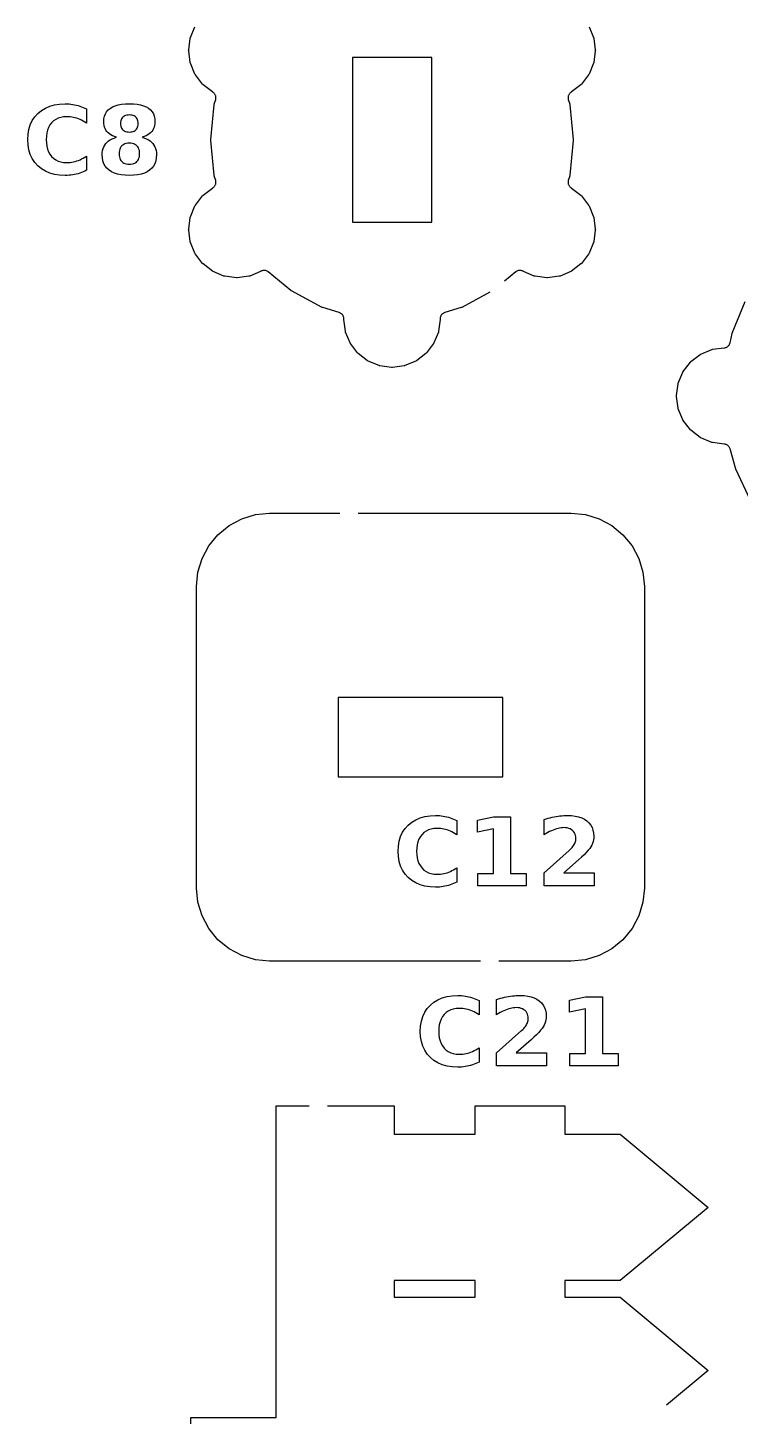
# Model space of a CAD drawing. Header units: millimetres. Extents: x 3 to 297, y 8 to 291.
# Drawn here: x 3.19 to 28.25, y 187.12 to 235.95 of the extents above; entities that cross this region are included whole.
import ezdxf

# ---------------------------------------------------------------- set-up
doc = ezdxf.new("R2010")
doc.units = ezdxf.units.MM
doc.layers.add('CUT', color=1, linetype='CONTINUOUS')
doc.layers.add('ENGRAVE', color=5, linetype='CONTINUOUS')

msp = doc.modelspace()

# ---------------------------------------------------------------- linework, layer by layer
at = {"layer": 'CUT', "color": 1}
for points in [[(19.4432, 226.6463), (18.4511, 226.116), (18.4395, 226.1105), (18.4274, 226.1062), (17.8558, 225.9328), (17.8335, 225.9248), (17.8137, 225.9155), (17.7949, 225.9043), (17.7772, 225.8913), (17.761, 225.8766), (17.7462, 225.8604), (17.7331, 225.8429), (17.7217, 225.8242), (17.7122, 225.8045), (17.7047, 225.7839), (17.6992, 225.7627), (17.6958, 225.7411), (17.6945, 225.7192), (17.6947, 225.7131), (17.6947, 225.6967), (17.6937, 225.6853), (17.6398, 225.2758), (17.6372, 225.2613), (17.6322, 225.2475), (17.4741, 224.8658), (17.4679, 224.8525), (17.4595, 224.8404), (17.208, 224.5127), (17.1985, 224.5014), (17.1873, 224.492), (16.8596, 224.2405), (16.8475, 224.2321), (16.8342, 224.2259), (16.4525, 224.0678), (16.4387, 224.0627), (16.4242, 224.0602), (16.0147, 224.0063), (16, 224.005), (15.9853, 224.0063), (15.5758, 224.0602), (15.5613, 224.0628), (15.5475, 224.0678), (15.1658, 224.2259), (15.1525, 224.2321), (15.1404, 224.2405), (14.8127, 224.492), (14.8014, 224.5015), (14.792, 224.5127), (14.5405, 224.8404), (14.5321, 224.8525), (14.5259, 224.8658), (14.3678, 225.2475), (14.3627, 225.2613), (14.3602, 225.2758), (14.3063, 225.6853), (14.3053, 225.6967), (14.3053, 225.7131), (14.3055, 225.7192), (14.3042, 225.7411), (14.3008, 225.7627), (14.2953, 225.7839), (14.2878, 225.8045), (14.2783, 225.8242), (14.2669, 225.8429), (14.2538, 225.8604), (14.239, 225.8766), (14.2228, 225.8913), (14.2051, 225.9043), (14.1863, 225.9155), (14.1665, 225.9248), (14.1442, 225.9328), (13.5726, 226.1062), (13.5605, 226.1105), (13.5489, 226.116), (12.4694, 226.693), (12.4584, 226.6996), (12.4481, 226.7073), (11.6507, 227.3617), (11.6309, 227.3763), (11.6114, 227.3879), (11.5908, 227.3974), (11.5694, 227.4049), (11.5473, 227.4101), (11.5248, 227.4131), (11.5022, 227.4138), (11.4795, 227.4122), (11.4572, 227.4084), (11.4353, 227.4023), (11.4142, 227.3941), (11.3923, 227.3829), (11.3886, 227.3807), (11.3782, 227.3759), (10.9966, 227.2178), (10.9827, 227.2127), (10.9682, 227.2102), (10.5587, 227.1563), (10.544, 227.155), (10.5294, 227.1563), (10.1198, 227.2102), (10.1053, 227.2128), (10.0915, 227.2178), (9.7099, 227.3759), (9.6965, 227.3821), (9.6845, 227.3905), (9.3568, 227.642), (9.3455, 227.6515), (9.336, 227.6627), (9.0846, 227.9904), (9.0761, 228.0025), (9.0699, 228.0158), (8.9118, 228.3975), (8.9068, 228.4113), (8.9042, 228.4258), (8.8503, 228.8353), (8.849, 228.85), (8.8503, 228.8647), (8.9042, 229.2742), (8.9068, 229.2887), (8.9118, 229.3025), (9.0699, 229.6842), (9.0761, 229.6975), (9.0846, 229.7096), (9.336, 230.0373), (9.3455, 230.0486), (9.3568, 230.058), (9.6845, 230.3095), (9.6939, 230.316), (9.6966, 230.3176), (9.7163, 230.3303), (9.7332, 230.3436), (9.7488, 230.3585), (9.7628, 230.3748), (9.7753, 230.3924), (9.786, 230.4111), (9.7949, 230.4307), (9.8018, 230.4511), (9.8068, 230.4721), (9.8097, 230.4934), (9.8106, 230.515), (9.8094, 230.5365), (9.8062, 230.5578), (9.8005, 230.5804), (9.7509, 230.7439), (9.7478, 230.7564), (9.7459, 230.7691), (9.6259, 231.9872), (9.6253, 232), (9.6259, 232.0128), (9.7459, 233.2309), (9.7478, 233.2436), (9.7509, 233.2561), (9.8005, 233.4196), (9.8062, 233.4422), (9.8094, 233.4635), (9.8106, 233.485), (9.8097, 233.5066), (9.8068, 233.5279), (9.8018, 233.5489), (9.7949, 233.5693), (9.786, 233.5889), (9.7753, 233.6076), (9.7628, 233.6252), (9.7488, 233.6415), (9.7332, 233.6564), (9.7163, 233.6697), (9.6966, 233.6824), (9.6939, 233.684), (9.6845, 233.6905), (9.3568, 233.942), (9.3455, 233.9515), (9.336, 233.9627), (9.0846, 234.2904), (9.0761, 234.3025), (9.0699, 234.3158), (8.9118, 234.6975), (8.9068, 234.7113), (8.9042, 234.7258), (8.8503, 235.1353), (8.849, 235.15), (8.8503, 235.1647), (8.9042, 235.5742), (8.9068, 235.5887), (8.9118, 235.6025), (9.0699, 235.9842)], [(22.9301, 235.9842), (23.0882, 235.6025), (23.0932, 235.5887), (23.0958, 235.5742), (23.1497, 235.1647), (23.151, 235.15), (23.1497, 235.1353), (23.0958, 234.7258), (23.0932, 234.7113), (23.0882, 234.6975), (22.9301, 234.3158), (22.9239, 234.3025), (22.9154, 234.2904), (22.664, 233.9627), (22.6545, 233.9514), (22.6432, 233.942), (22.3155, 233.6905), (22.3061, 233.684), (22.3034, 233.6824), (22.2837, 233.6697), (22.2668, 233.6564), (22.2512, 233.6415), (22.2372, 233.6252), (22.2247, 233.6076), (22.214, 233.5889), (22.2051, 233.5693), (22.1982, 233.5489), (22.1932, 233.5279), (22.1903, 233.5066), (22.1894, 233.485), (22.1906, 233.4635), (22.1938, 233.4422), (22.1995, 233.4196), (22.2491, 233.2561), (22.2522, 233.2436), (22.2541, 233.2309), (22.3741, 232.0128), (22.3747, 232), (22.3741, 231.9872), (22.2541, 230.7691), (22.2522, 230.7564), (22.2491, 230.7439), (22.1995, 230.5804), (22.1938, 230.5578), (22.1906, 230.5365), (22.1894, 230.515), (22.1903, 230.4934), (22.1932, 230.4721), (22.1982, 230.4511), (22.2051, 230.4307), (22.214, 230.4111), (22.2247, 230.3924), (22.2372, 230.3748), (22.2512, 230.3585), (22.2668, 230.3436), (22.2837, 230.3303), (22.3034, 230.3176), (22.3061, 230.316), (22.3155, 230.3095), (22.6432, 230.058), (22.6545, 230.0485), (22.664, 230.0373), (22.9154, 229.7096), (22.9239, 229.6975), (22.9301, 229.6842), (23.0882, 229.3025), (23.0932, 229.2887), (23.0958, 229.2742), (23.1497, 228.8647), (23.151, 228.85), (23.1497, 228.8353), (23.0958, 228.4258), (23.0932, 228.4113), (23.0882, 228.3975), (22.9301, 228.0158), (22.9239, 228.0025), (22.9154, 227.9904), (22.664, 227.6627), (22.6545, 227.6514), (22.6432, 227.642), (22.3155, 227.3905), (22.3034, 227.3821), (22.2901, 227.3759), (21.9085, 227.2178), (21.8946, 227.2127), (21.8802, 227.2102), (21.4706, 227.1563), (21.4559, 227.155), (21.4413, 227.1563), (21.0318, 227.2102), (21.0172, 227.2128), (21.0034, 227.2178), (20.6218, 227.3759), (20.6114, 227.3807), (20.6077, 227.3829), (20.5858, 227.3941), (20.5647, 227.4023), (20.5428, 227.4084), (20.5205, 227.4122), (20.4978, 227.4138), (20.4752, 227.4131), (20.4527, 227.4101), (20.4306, 227.4049), (20.4092, 227.3974), (20.3886, 227.3879), (20.3691, 227.3763), (20.3493, 227.3617), (19.958, 227.0405)], [(28.6082, 219.3222), (28.0976, 220.4041), (28.0934, 220.4141), (28.09, 220.4244), (27.8874, 221.1411), (27.8795, 221.1644), (27.8701, 221.185), (27.8588, 221.2045), (27.8455, 221.2228), (27.8304, 221.2397), (27.8137, 221.255), (27.7956, 221.2685), (27.7762, 221.2802), (27.7557, 221.2898), (27.7343, 221.2973), (27.7124, 221.3027), (27.6881, 221.306), (27.6853, 221.3063), (27.2758, 221.3602), (27.2613, 221.3628), (27.2475, 221.3678), (26.8658, 221.5259), (26.8525, 221.5321), (26.8404, 221.5405), (26.5127, 221.792), (26.5014, 221.8015), (26.492, 221.8127), (26.2405, 222.1404), (26.2321, 222.1525), (26.2259, 222.1658), (26.0678, 222.5475), (26.0627, 222.5613), (26.0602, 222.5758), (26.0063, 222.9853), (26.005, 223), (26.0063, 223.0147), (26.0602, 223.4242), (26.0628, 223.4387), (26.0678, 223.4525), (26.2259, 223.8342), (26.2321, 223.8475), (26.2405, 223.8596), (26.492, 224.1873), (26.5015, 224.1986), (26.5127, 224.208), (26.8404, 224.4595), (26.8525, 224.4679), (26.8658, 224.4741), (27.2475, 224.6322), (27.2613, 224.6373), (27.2758, 224.6398), (27.6787, 224.6928), (27.7081, 224.6969), (27.7294, 224.7019), (27.75, 224.709), (27.7699, 224.718), (27.7888, 224.729), (27.8066, 224.7417), (27.823, 224.7561), (27.838, 224.772), (27.8513, 224.7893), (27.8629, 224.8078), (27.8727, 224.8273), (27.8805, 224.8477), (27.8868, 224.8705), (27.9586, 225.191), (27.9614, 225.2015), (27.9651, 225.2117), (28.4153, 226.3201)], [(19.109, 203.125), (11.6963, 203.125), (11.1976, 203.1741), (10.7145, 203.3207), (10.2692, 203.5587), (9.8789, 203.8789), (9.5587, 204.2692), (9.3207, 204.7145), (9.1741, 205.1976), (9.125, 205.6963), (9.125, 216.3037), (9.1741, 216.8024), (9.3207, 217.2855), (9.5587, 217.7308), (9.8789, 218.1211), (10.2692, 218.4413), (10.7145, 218.6793), (11.1976, 218.8259), (11.6963, 218.875), (14.1633, 218.875)], [(14.8133, 218.875), (22.3037, 218.875), (22.8024, 218.8259), (23.2855, 218.6793), (23.7308, 218.4413), (24.1211, 218.1211), (24.4413, 217.7308), (24.6793, 217.2855), (24.8259, 216.8024), (24.875, 216.3037), (24.875, 205.6963), (24.8259, 205.1976), (24.6793, 204.7145), (24.4413, 204.2692), (24.1211, 203.8789), (23.7308, 203.5587), (23.2855, 203.3207), (22.8024, 203.1741), (22.3037, 203.125), (19.759, 203.125)], [(12.8984, 167.957), (11.925, 167.957), (11.925, 178.925), (8.925, 178.925), (8.925, 187.075), (11.925, 187.075), (11.925, 198.043), (13.082, 198.043)], [(13.732, 198.043), (16.075, 198.043), (16.075, 197.043), (18.925, 197.043), (18.925, 198.043), (22.075, 198.043), (22.075, 197.043), (24.0272, 197.043), (27.1172, 194.468), (24.0272, 191.893), (22.075, 191.893), (22.075, 191.309), (24.0272, 191.309), (27.1172, 188.734), (25.6578, 187.5179)]]:
    msp.add_lwpolyline(points, dxfattribs=at)
for points in [[(17.395, 229.105), (17.395, 234.895), (14.605, 234.895), (14.605, 229.105), (17.395, 229.105)], [(19.895, 209.605), (19.895, 212.395), (14.105, 212.395), (14.105, 209.605), (19.895, 209.605)], [(16.075, 191.309), (18.925, 191.309), (18.925, 191.893), (16.075, 191.893), (16.075, 191.309)]]:
    msp.add_lwpolyline(points, close=True, dxfattribs=at)
at = {"layer": 'ENGRAVE', "color": 5}
for points in [[(5.2005, 230.9048), (5.1418, 230.8787), (5.0823, 230.8549), (5.0219, 230.8336), (4.9607, 230.8148), (4.8987, 230.7984), (4.8359, 230.7844), (4.7721, 230.7731), (4.7075, 230.7642), (4.6419, 230.7579), (4.5755, 230.7541), (4.5081, 230.7528), (4.3128, 230.7622), (4.1314, 230.7905), (3.9641, 230.8376), (3.8108, 230.9036), (3.6715, 230.9885), (3.5462, 231.0922), (3.4378, 231.212), (3.3491, 231.3452), (3.2801, 231.4919), (3.2308, 231.6521), (3.2012, 231.8256), (3.1914, 232.0126), (3.2012, 232.2), (3.2308, 232.374), (3.2801, 232.5344), (3.3491, 232.6813), (3.4378, 232.8147), (3.5462, 232.9346), (3.6715, 233.0383), (3.8108, 233.1231), (3.9641, 233.1891), (4.1314, 233.2363), (4.3128, 233.2645), (4.5081, 233.274), (4.5755, 233.2727), (4.6419, 233.2689), (4.7075, 233.2626), (4.7721, 233.2537), (4.8359, 233.2423), (4.8987, 233.2284), (4.9607, 233.212), (5.0219, 233.1931), (5.0823, 233.1718), (5.1418, 233.1481), (5.2005, 233.1219), (5.2584, 233.0933), (5.2584, 232.5904), (5.2005, 232.6282), (5.1429, 232.6625), (5.0855, 232.6933), (5.0284, 232.7206), (4.9716, 232.7443), (4.915, 232.7645), (4.8581, 232.7814), (4.8002, 232.7953), (4.7413, 232.806), (4.6814, 232.8137), (4.6205, 232.8183), (4.5586, 232.8199), (4.4508, 232.8139), (4.351, 232.796), (4.2591, 232.7661), (4.1752, 232.7244), (4.0992, 232.6707), (4.0312, 232.605), (3.9725, 232.5289), (3.9245, 232.4437), (3.8872, 232.3495), (3.8605, 232.2462), (3.8445, 232.1339), (3.8392, 232.0126), (3.8445, 231.8917), (3.8605, 231.7798), (3.8872, 231.6769), (3.9245, 231.5829), (3.9725, 231.4978), (4.0312, 231.4217), (4.0992, 231.3561), (4.1752, 231.3024), (4.2591, 231.2606), (4.351, 231.2308), (4.4508, 231.2129), (4.5586, 231.2069), (4.6205, 231.2084), (4.6814, 231.213), (4.7413, 231.2207), (4.8002, 231.2315), (4.8581, 231.2453), (4.915, 231.2622), (4.9716, 231.2824), (5.0284, 231.3062), (5.0855, 231.3334), (5.1429, 231.3642), (5.2005, 231.3986), (5.2584, 231.4364), (5.2584, 230.9335), (5.2005, 230.9048)], [(6.114, 232.1786), (6.0614, 232.2147), (6.0149, 232.2549), (5.9745, 232.299), (5.9401, 232.347), (5.9121, 232.3988), (5.8902, 232.4545), (5.8746, 232.5139), (5.8653, 232.5771), (5.8622, 232.6441), (5.8685, 232.7425), (5.8877, 232.8329), (5.9195, 232.9151), (5.9641, 232.9891), (6.0215, 233.055), (6.0916, 233.1128), (6.1741, 233.1621), (6.2685, 233.2023), (6.3748, 233.2337), (6.4931, 233.2561), (6.6233, 233.2695), (6.7655, 233.274), (6.9066, 233.2695), (7.036, 233.2561), (7.1537, 233.2339), (7.2595, 233.2027), (7.3537, 233.1626), (7.436, 233.1136), (7.5062, 233.0561), (7.5635, 232.9902), (7.6082, 232.9161), (7.64, 232.8337), (7.6592, 232.743), (7.6655, 232.6441), (7.6624, 232.5771), (7.653, 232.5139), (7.6373, 232.4545), (7.6153, 232.3988), (7.587, 232.347), (7.5524, 232.299), (7.5117, 232.2549), (7.465, 232.2147), (7.4122, 232.1786), (7.3535, 232.1464), (7.2887, 232.1182), (7.2179, 232.0939), (7.297, 232.0688), (7.3694, 232.0389), (7.435, 232.0042), (7.4939, 231.9648), (7.5461, 231.9207), (7.5915, 231.8718), (7.63, 231.8183), (7.6616, 231.7603), (7.6861, 231.6978), (7.7036, 231.6309), (7.7141, 231.5595), (7.7176, 231.4836), (7.711, 231.3681), (7.6909, 231.2623), (7.6576, 231.1664), (7.6109, 231.0803), (7.5509, 231.004), (7.4775, 230.9375), (7.3911, 230.8811), (7.2917, 230.8349), (7.1795, 230.799), (7.0544, 230.7733), (6.9164, 230.7579), (6.7655, 230.7528), (6.614, 230.7579), (6.4755, 230.7733), (6.3498, 230.799), (6.237, 230.8349), (6.1371, 230.8811), (6.0501, 230.9375), (5.9763, 231.004), (5.9159, 231.0803), (5.8689, 231.1664), (5.8353, 231.2623), (5.8152, 231.3681), (5.8084, 231.4836), (5.8119, 231.5595), (5.8225, 231.6309), (5.84, 231.6978), (5.8645, 231.7603), (5.896, 231.8183), (5.9346, 231.8718), (5.98, 231.9207), (6.0321, 231.9648), (6.091, 232.0042), (6.1567, 232.0389), (6.229, 232.0688), (6.3081, 232.0939), (6.2374, 232.1182), (6.1727, 232.1464), (6.114, 232.1786)], [(6.4636, 232.4914), (6.4747, 232.4524), (6.4904, 232.4171), (6.5105, 232.3855), (6.5352, 232.3576), (6.5639, 232.3337), (6.5966, 232.3142), (6.633, 232.299), (6.6733, 232.2882), (6.7175, 232.2817), (6.7655, 232.2795), (6.8124, 232.2817), (6.8557, 232.2882), (6.8953, 232.299), (6.9311, 232.3142), (6.9633, 232.3337), (6.9917, 232.3576), (7.0161, 232.3855), (7.036, 232.4171), (7.0515, 232.4524), (7.0626, 232.4914), (7.0692, 232.5342), (7.0715, 232.5806), (7.0692, 232.627), (7.0626, 232.6697), (7.0515, 232.7086), (7.036, 232.7437), (7.0161, 232.7751), (6.9917, 232.8028), (6.9633, 232.8264), (6.9311, 232.8457), (6.8953, 232.8608), (6.8557, 232.8715), (6.8124, 232.8779), (6.7655, 232.8801), (6.7175, 232.8779), (6.6733, 232.8714), (6.633, 232.8605), (6.5966, 232.8454), (6.5639, 232.8258), (6.5352, 232.802), (6.5105, 232.7741), (6.4904, 232.7426), (6.4747, 232.7076), (6.4636, 232.6689), (6.4568, 232.6265), (6.4546, 232.5806), (6.4568, 232.5342), (6.4636, 232.4914)], [(6.61, 231.8632), (6.5673, 231.8446), (6.529, 231.8206), (6.4953, 231.7912), (6.4664, 231.7569), (6.4428, 231.718), (6.4245, 231.6744), (6.4114, 231.6263), (6.4035, 231.5735), (6.4009, 231.5161), (6.4035, 231.4588), (6.4114, 231.4061), (6.4245, 231.3581), (6.4428, 231.3147), (6.4664, 231.276), (6.4953, 231.2419), (6.529, 231.2128), (6.5673, 231.189), (6.61, 231.1705), (6.6573, 231.1573), (6.7091, 231.1493), (6.7655, 231.1467), (6.8213, 231.1493), (6.8725, 231.1573), (6.9193, 231.1705), (6.9615, 231.189), (6.9992, 231.2128), (7.0324, 231.2419), (7.0607, 231.276), (7.0839, 231.3147), (7.102, 231.3581), (7.1149, 231.4061), (7.1226, 231.4588), (7.1252, 231.5161), (7.1226, 231.574), (7.1149, 231.6271), (7.102, 231.6754), (7.0839, 231.7191), (7.0607, 231.7579), (7.0324, 231.792), (6.9992, 231.8211), (6.9615, 231.8449), (6.9193, 231.8634), (6.8725, 231.8767), (6.8213, 231.8846), (6.7655, 231.8872), (6.7091, 231.8846), (6.6573, 231.8766), (6.61, 231.8632)], [(18.2243, 205.8798), (18.1656, 205.8537), (18.1061, 205.8299), (18.0457, 205.8086), (17.9845, 205.7898), (17.9226, 205.7734), (17.8597, 205.7594), (17.796, 205.7481), (17.7313, 205.7392), (17.6658, 205.7329), (17.5993, 205.7291), (17.5319, 205.7278), (17.3366, 205.7372), (17.1552, 205.7655), (16.9879, 205.8126), (16.8346, 205.8786), (16.6953, 205.9635), (16.57, 206.0672), (16.4616, 206.187), (16.3729, 206.3202), (16.3039, 206.4669), (16.2546, 206.6271), (16.2251, 206.8006), (16.2152, 206.9876), (16.2251, 207.175), (16.2546, 207.349), (16.3039, 207.5094), (16.3729, 207.6563), (16.4616, 207.7897), (16.57, 207.9096), (16.6953, 208.0133), (16.8346, 208.0981), (16.9879, 208.1641), (17.1552, 208.2113), (17.3366, 208.2395), (17.5319, 208.249), (17.5993, 208.2477), (17.6658, 208.2439), (17.7313, 208.2376), (17.796, 208.2287), (17.8597, 208.2173), (17.9226, 208.2034), (17.9845, 208.187), (18.0457, 208.1681), (18.1061, 208.1468), (18.1656, 208.1231), (18.2243, 208.0969), (18.2823, 208.0683), (18.2823, 207.5654), (18.2243, 207.6032), (18.1667, 207.6375), (18.1093, 207.6683), (18.0522, 207.6956), (17.9954, 207.7193), (17.9388, 207.7395), (17.8819, 207.7564), (17.824, 207.7703), (17.7651, 207.781), (17.7052, 207.7887), (17.6443, 207.7933), (17.5824, 207.7949), (17.4746, 207.7889), (17.3748, 207.771), (17.2829, 207.7411), (17.199, 207.6994), (17.123, 207.6457), (17.055, 207.58), (16.9964, 207.5039), (16.9483, 207.4187), (16.911, 207.3245), (16.8843, 207.2212), (16.8683, 207.1089), (16.863, 206.9876), (16.8683, 206.8667), (16.8843, 206.7548), (16.911, 206.6519), (16.9483, 206.5579), (16.9964, 206.4728), (17.055, 206.3967), (17.123, 206.3311), (17.199, 206.2774), (17.2829, 206.2356), (17.3748, 206.2058), (17.4746, 206.1879), (17.5824, 206.1819), (17.6443, 206.1834), (17.7052, 206.188), (17.7651, 206.1957), (17.824, 206.2065), (17.8819, 206.2203), (17.9388, 206.2372), (17.9954, 206.2574), (18.0522, 206.2812), (18.1093, 206.3084), (18.1667, 206.3392), (18.2243, 206.3736), (18.2823, 206.4114), (18.2823, 205.9085), (18.2243, 205.8798)], [(19.5728, 207.7786), (19.0048, 207.6614), (19.0048, 208.0878), (19.5696, 208.205), (20.1653, 208.205), (20.1653, 206.2079), (20.7187, 206.2079), (20.7187, 205.775), (19.0194, 205.775), (19.0194, 206.2079), (19.5728, 206.2079), (19.5728, 207.7786)], [(23.1111, 205.775), (21.3451, 205.775), (21.3451, 206.2356), (22.2322, 207.0185), (22.2701, 207.0542), (22.3045, 207.0896), (22.3355, 207.1247), (22.3631, 207.1595), (22.3873, 207.1941), (22.408, 207.2285), (22.4254, 207.2629), (22.4396, 207.2977), (22.4507, 207.333), (22.4586, 207.3688), (22.4634, 207.405), (22.4649, 207.4417), (22.4618, 207.4968), (22.4522, 207.5482), (22.4363, 207.5959), (22.4139, 207.6399), (22.3853, 207.6802), (22.3502, 207.7167), (22.3098, 207.7486), (22.2653, 207.7746), (22.2165, 207.7949), (22.1636, 207.8093), (22.1064, 207.818), (22.045, 207.8209), (21.9954, 207.8192), (21.9443, 207.8139), (21.8916, 207.8052), (21.8374, 207.793), (21.7817, 207.7774), (21.7244, 207.7582), (21.6657, 207.7357), (21.6056, 207.7097), (21.5441, 207.6803), (21.4813, 207.6476), (21.4172, 207.6114), (21.3517, 207.5719), (21.3517, 208.1057), (21.4221, 208.1281), (21.4922, 208.1487), (21.562, 208.1674), (21.6316, 208.1842), (21.7009, 208.1992), (21.77, 208.2123), (21.8386, 208.2235), (21.9069, 208.2327), (21.9746, 208.2398), (22.0419, 208.2449), (22.1088, 208.2479), (22.1752, 208.249), (22.3152, 208.2436), (22.4444, 208.2276), (22.5628, 208.2009), (22.6704, 208.1636), (22.7672, 208.1156), (22.8531, 208.0569), (22.927, 207.9887), (22.9874, 207.912), (23.0344, 207.827), (23.068, 207.7336), (23.0881, 207.6317), (23.0948, 207.5214), (23.092, 207.456), (23.0834, 207.392), (23.0692, 207.3296), (23.0493, 207.2686), (23.0236, 207.2091), (22.9923, 207.1511), (22.9518, 207.0907), (22.8988, 207.0237), (22.8332, 206.9503), (22.755, 206.8705), (22.6643, 206.7841), (22.561, 206.6913), (22.0418, 206.2356), (23.1111, 206.2356), (23.1111, 205.775)], [(19.0044, 199.5507), (18.9456, 199.5245), (18.8861, 199.5008), (18.8257, 199.4795), (18.7646, 199.4606), (18.7026, 199.4442), (18.6397, 199.4303), (18.576, 199.4189), (18.5113, 199.41), (18.4458, 199.4037), (18.3793, 199.3999), (18.3119, 199.3986), (18.1166, 199.408), (17.9352, 199.4363), (17.7679, 199.4835), (17.6146, 199.5494), (17.4753, 199.6343), (17.35, 199.738), (17.2416, 199.8578), (17.1529, 199.9911), (17.0839, 200.1378), (17.0346, 200.2979), (17.0051, 200.4714), (16.9952, 200.6584), (17.0051, 200.8459), (17.0346, 201.0198), (17.0839, 201.1802), (17.1529, 201.3272), (17.2416, 201.4605), (17.35, 201.5804), (17.4753, 201.6841), (17.6146, 201.769), (17.7679, 201.8349), (17.9352, 201.8821), (18.1166, 201.9104), (18.3119, 201.9198), (18.3793, 201.9185), (18.4458, 201.9147), (18.5113, 201.9084), (18.576, 201.8995), (18.6397, 201.8881), (18.7026, 201.8742), (18.7646, 201.8578), (18.8257, 201.8389), (18.8861, 201.8176), (18.9456, 201.7939), (19.0044, 201.7677), (19.0623, 201.7391), (19.0623, 201.2362), (19.0044, 201.274), (18.9467, 201.3083), (18.8893, 201.3391), (18.8322, 201.3664), (18.7754, 201.3901), (18.7189, 201.4103), (18.6619, 201.4272), (18.604, 201.4411), (18.5451, 201.4518), (18.4852, 201.4595), (18.4243, 201.4641), (18.3624, 201.4657), (18.2546, 201.4597), (18.1548, 201.4418), (18.0629, 201.412), (17.979, 201.3702), (17.9031, 201.3165), (17.8351, 201.2508), (17.7764, 201.1747), (17.7284, 201.0895), (17.691, 200.9953), (17.6643, 200.892), (17.6483, 200.7797), (17.643, 200.6584), (17.6483, 200.5375), (17.6643, 200.4256), (17.691, 200.3227), (17.7284, 200.2287), (17.7764, 200.1437), (17.8351, 200.0676), (17.9031, 200.0019), (17.979, 199.9482), (18.0629, 199.9064), (18.1548, 199.8766), (18.2546, 199.8587), (18.3624, 199.8527), (18.4243, 199.8543), (18.4852, 199.8589), (18.5451, 199.8666), (18.604, 199.8773), (18.6619, 199.8912), (18.7189, 199.9081), (18.7754, 199.9283), (18.8322, 199.952), (18.8893, 199.9793), (18.9467, 200.0101), (19.0044, 200.0444), (19.0623, 200.0822), (19.0623, 199.5793), (19.0044, 199.5507)], [(21.4384, 199.4458), (19.6725, 199.4458), (19.6725, 199.9064), (20.5595, 200.6893), (20.5974, 200.725), (20.6319, 200.7604), (20.6629, 200.7955), (20.6905, 200.8304), (20.7146, 200.865), (20.7353, 200.8993), (20.7527, 200.9337), (20.767, 200.9685), (20.778, 201.0038), (20.786, 201.0396), (20.7907, 201.0758), (20.7923, 201.1125), (20.7891, 201.1676), (20.7795, 201.219), (20.7636, 201.2667), (20.7413, 201.3107), (20.7126, 201.351), (20.6775, 201.3876), (20.6372, 201.4194), (20.5926, 201.4454), (20.5439, 201.4657), (20.4909, 201.4801), (20.4337, 201.4888), (20.3724, 201.4917), (20.3228, 201.49), (20.2716, 201.4848), (20.219, 201.4761), (20.1648, 201.4639), (20.109, 201.4482), (20.0517, 201.4291), (19.993, 201.4065), (19.9329, 201.3805), (19.8715, 201.3511), (19.8087, 201.3184), (19.7445, 201.2822), (19.679, 201.2427), (19.679, 201.7766), (19.7494, 201.799), (19.8195, 201.8195), (19.8894, 201.8382), (19.959, 201.855), (20.0283, 201.87), (20.0973, 201.8832), (20.166, 201.8943), (20.2342, 201.9035), (20.302, 201.9106), (20.3693, 201.9157), (20.4362, 201.9188), (20.5026, 201.9198), (20.6426, 201.9144), (20.7718, 201.8984), (20.8901, 201.8718), (20.9977, 201.8344), (21.0945, 201.7864), (21.1805, 201.7277), (21.2543, 201.6595), (21.3147, 201.5829), (21.3617, 201.4978), (21.3953, 201.4044), (21.4155, 201.3025), (21.4222, 201.1922), (21.4193, 201.1268), (21.4108, 201.0628), (21.3965, 201.0004), (21.3766, 200.9394), (21.351, 200.8799), (21.3196, 200.822), (21.2792, 200.7615), (21.2261, 200.6946), (21.1605, 200.6212), (21.0824, 200.5413), (20.9916, 200.455), (20.8883, 200.3622), (20.3691, 199.9064), (21.4384, 199.9064), (21.4384, 199.4458)], [(22.8055, 201.4494), (22.2375, 201.3322), (22.2375, 201.7586), (22.8022, 201.8758), (23.398, 201.8758), (23.398, 199.8788), (23.9513, 199.8788), (23.9513, 199.4458), (22.2521, 199.4458), (22.2521, 199.8788), (22.8055, 199.8788), (22.8055, 201.4494)]]:
    msp.add_lwpolyline(points, close=True, dxfattribs=at)

doc.saveas('drawing.dxf')
